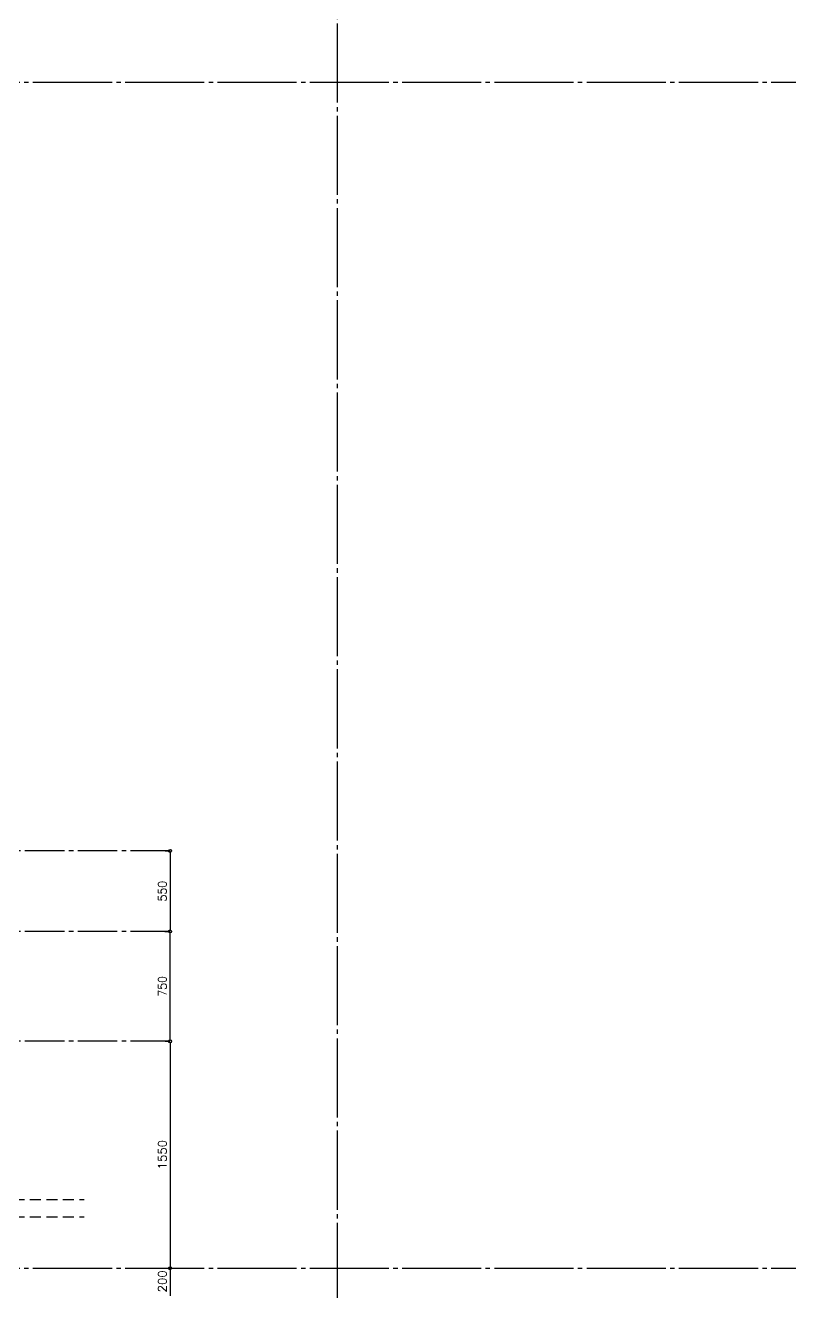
# Model space of a CAD drawing. Header units: millimetres. Extents: x 8300 to 98248, y -10383 to 40000.
# Drawn here: x 30168 to 35386, y 21740 to 30388 of the extents above; entities that cross this region are included whole.
import ezdxf
from ezdxf.enums import TextEntityAlignment as Align

# ---------------------------------------------------------------- set-up
doc = ezdxf.new("R2010")
doc.units = ezdxf.units.MM
doc.header["$LTSCALE"] = 300
for name, pattern in [('CADEWA_LINE5', [1.2, 0.9, -0.1, 0.1, -0.1]), ('CADEWA_LINE6', [2.1, 1.8, -0.1, 0.1, -0.1]), ('DASH-N', [0.375, 0.25, -0.125])]:
    doc.linetypes.add(name, pattern=pattern)
doc.layers.add('K建0_壁', color=7, linetype='CONTINUOUS')
doc.layers.add('通り芯', color=7, linetype='CONTINUOUS')
doc.styles.add('txt2', font='txt.shx', dxfattribs={"width": 1.197332, "bigfont": 'extfont2'})

msp = doc.modelspace()

# ---------------------------------------------------------------- linework, layer by layer
at = {"layer": 'K建0_壁', "color": 250, "linetype": 'CADEWA_LINE5', "lineweight": -3}
for p, q in [((31156, 24750), (19860, 24750)), ((31156, 24200), (26400, 24200)), ((31156, 23450), (28827.9, 23450))]:
    msp.add_line(p, q, dxfattribs=at)
at = {"layer": 'K建0_壁', "color": 250, "linetype": 'Continuous', "lineweight": -3}
for p, q in [((31122.1, 24750), (31156, 24750)), ((31156, 24739.5), (31156, 24210.5)), ((31121.6, 24200), (31156, 24200)), ((31121.6, 24200), (31156, 24200)), ((31156, 23460.5), (31156, 24189.5)), ((31122.3, 23450), (31156, 23450)), ((31122.3, 23450), (31156, 23450)), ((31156, 23439.5), (31156, 21910.5)), ((31014.5, 21900), (31156, 21900)), ((31120.8, 21900), (31156, 21900)), ((31156, 21889.5), (31156, 21710.5))]:
    msp.add_line(p, q, dxfattribs=at)
at = {"layer": 'K建0_壁', "color": 250, "linetype": 'DASH-N', "lineweight": -3}
for p, q in [((23000, 22370), (30569.7, 22370)), ((23000, 22250), (30569.7, 22250))]:
    msp.add_line(p, q, dxfattribs=at)
at = {"layer": 'K建0_壁', "color": 250, "linetype": 'Continuous', "lineweight": -3}
for centre in [(31156, 24750), (31156, 24200), (31156, 24200), (31156, 23450), (31156, 23450), (31156, 21900), (31156, 21900)]:
    msp.add_circle(centre, 10.5, dxfattribs=at)
at = {"layer": '通り芯', "color": 96, "linetype": 'CADEWA_LINE6', "lineweight": -3}
for p, q in [((32300, -6050), (32300, 40000)), ((8800, 30000), (61700, 30000)), ((8800, 21900), (61700, 21900))]:
    msp.add_line(p, q, dxfattribs=at)

# ---------------------------------------------------------------- texts
at = {"layer": 'K建0_壁', "color": 250, "lineweight": -3, "style": 'txt2'}
for s, width, p in [('550', 0.95, (31103.5, 24475)), ('750', 0.95, (31103.5, 23825)), ('1550', 1.013158, (31103.5, 22675)), ('200', 1.017857, (31103.5, 21810))]:
    msp.add_text(s, height=57.6, rotation=90, dxfattribs=dict(at, width=width)).set_placement(p, align=Align.MIDDLE_CENTER)

doc.saveas('drawing.dxf')
